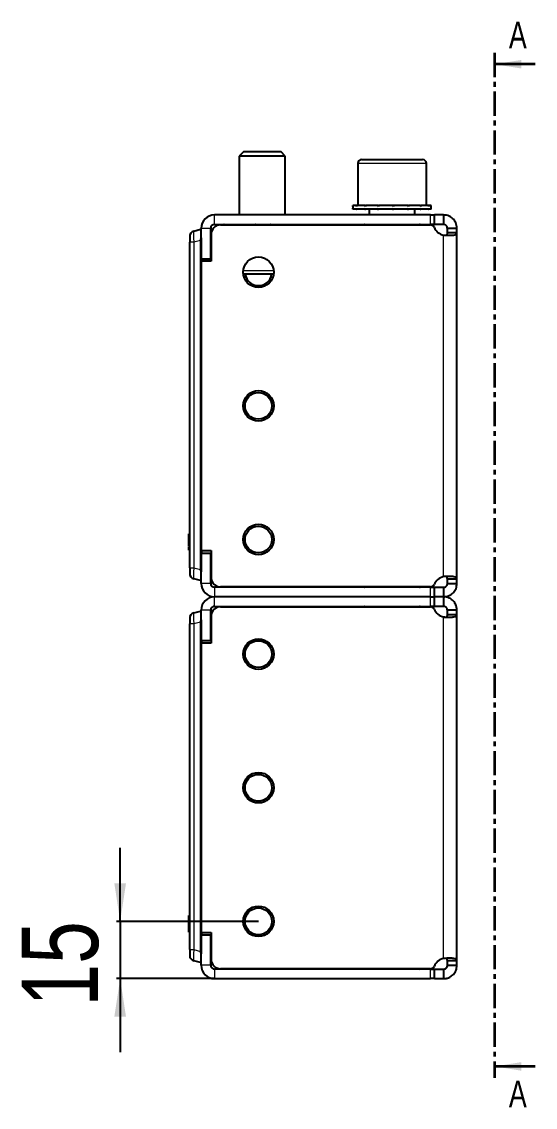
# Model space of a CAD drawing. Header units: millimetres. Extents: x 0 to 1799, y -257 to 596.
# Drawn here: x 646.7 to 781.2, y 255.7 to 540 of the extents above; entities that cross this region are included whole.
import ezdxf

# ---------------------------------------------------------------- set-up
doc = ezdxf.new("R2010")
doc.units = ezdxf.units.MM
doc.linetypes.add('CENTER', pattern=[10.16, 6.35, -1.27, 1.27, -1.27])
doc.layers.add('FORMAT', color=7, linetype='Continuous')
doc.styles.add('SLDTEXTSTYLE0', font='TXT', dxfattribs={"width": 0.75})
doc.dimstyles.new('SLDDIMSTYLE1', dxfattribs={"dimtxt": 20, "dimasz": 10, "dimexe": 0, "dimexo": 0.0625, "dimgap": 5, "dimtad": 2, "dimdec": 1, "dimrnd": 1e-09, "dimzin": 12, "dimdsep": 46, "dimtxsty": 'SLDTEXTSTYLE0', "dimsah": 1, "dimcen": 0.09, "dimadec": 0, "dimazin": 3, "dimtfac": 1, "dimtmove": 0, "dimatfit": 0, "dimfxl": 0, "dimfrac": 2, "dimtolj": 1, "dimtzin": 12, "dimarcsym": 0})

# ---------------------------------------------------------------- blocks, each defined once
blk = doc.blocks.new('_D_3')
at = {"layer": 'FORMAT'}
for p, q in [((672.5, 304.39), (672.5, 323.62)), ((708.69, 304.39), (671.5, 304.39)), ((672.5, 304.39), (672.5, 289.39)), ((697.19, 289.39), (671.5, 289.39)), ((672.5, 289.39), (672.5, 270.16))]:
    blk.add_line(p, q, dxfattribs=at)
for points in [[(672.5, 304.39), (674.03, 314.39), (670.96, 314.39)], [(672.5, 289.39), (670.96, 279.39), (674.03, 279.39)]]:
    blk.add_solid(points, dxfattribs=at)
at = {"layer": 'FORMAT', "insert": (646.71, 282.11), "char_height": 20, "attachment_point": 1, "rotation": 90, "style": 'SLDTEXTSTYLE0'}
blk.add_mtext('15', dxfattribs=at)

msp = doc.modelspace()

# ---------------------------------------------------------------- linework, layer by layer
at = {"color": 7, "linetype": 'CENTER', "lineweight": 35}
msp.add_line((770.56, 531.87), (770.56, 263.4), dxfattribs=at)
at = {"color": 7, "linetype": 'Continuous', "lineweight": 35}
for p, q in [((781.2, 528.87), (770.56, 528.87)), ((781.2, 266.4), (770.56, 266.4))]:
    msp.add_line(p, q, dxfattribs=at)
at = {"color": 7, "linetype": 'Continuous', "lineweight": 25}
for p, q in [((704.77, 505.89), (703.7, 504.82)), ((703.7, 504.82), (703.7, 489.39)), ((715.7, 504.82), (703.7, 504.82)), ((714.62, 505.89), (704.77, 505.89)), ((715.7, 504.82), (714.62, 505.89)), ((715.7, 489.39), (715.7, 504.82)), ((735.7, 503.89), (751.69, 503.89)), ((751.69, 503.89), (751.7, 503.89)), ((734.7, 502.89), (734.7, 491.89)), ((752.7, 491.89), (752.7, 502.89)), ((733.45, 491.89), (733.45, 490.89)), ((733.45, 491.89), (733.45, 491.64)), ((734.28, 491.89), (733.45, 491.89)), ((733.45, 491.89), (733.45, 491.89)), ((734.28, 491.89), (734.38, 491.89)), ((734.38, 491.89), (734.38, 491.64)), ((736.55, 491.89), (734.38, 491.89)), ((736.55, 491.89), (736.73, 491.89)), ((736.73, 491.89), (736.73, 491.64)), ((739.91, 491.89), (736.73, 491.89)), ((739.91, 491.89), (740.14, 491.89)), ((740.14, 491.89), (740.14, 491.64)), ((743.84, 491.89), (740.14, 491.89)), ((743.84, 491.89), (744.09, 491.89)), ((743.84, 491.89), (743.92, 491.89)), ((744.04, 491.89), (744.09, 491.89)), ((744.09, 491.89), (744.09, 491.64)), ((747.75, 491.89), (744.09, 491.89)), ((747.75, 491.89), (747.98, 491.89)), ((747.98, 491.89), (747.98, 491.64)), ((751.05, 491.89), (747.98, 491.89)), ((751.05, 491.89), (751.22, 491.89)), ((751.22, 491.89), (751.22, 491.64)), ((753.22, 491.89), (751.22, 491.89)), ((753.22, 491.89), (753.31, 491.89)), ((753.31, 491.89), (753.31, 491.64)), ((753.94, 491.89), (753.31, 491.89)), ((753.95, 490.89), (753.95, 491.89)), ((753.79, 489.39), (697.2, 489.39)), ((733.45, 490.89), (733.45, 491.14)), ((734.28, 490.89), (733.45, 490.89)), ((733.45, 490.89), (733.45, 490.89)), ((734.28, 490.89), (734.38, 490.89)), ((734.38, 490.89), (734.38, 491.14)), ((736.55, 490.89), (734.38, 490.89)), ((736.55, 490.89), (736.73, 490.89)), ((736.73, 490.89), (736.73, 491.14)), ((739.91, 490.89), (736.73, 490.89)), ((737.7, 490.89), (737.7, 489.39)), ((739.91, 490.89), (740.14, 490.89)), ((740.14, 490.89), (740.14, 491.14)), ((743.84, 490.89), (740.14, 490.89)), ((743.84, 490.89), (743.99, 490.89)), ((743.99, 490.89), (744.09, 490.89)), ((744.09, 490.89), (744.09, 491.14)), ((747.75, 490.89), (744.09, 490.89)), ((747.75, 490.89), (747.98, 490.89)), ((747.98, 490.89), (747.98, 491.14)), ((751.05, 490.89), (747.98, 490.89)), ((749.7, 489.39), (749.7, 490.89)), ((751.05, 490.89), (751.22, 490.89)), ((751.22, 490.89), (751.22, 491.14)), ((753.22, 490.89), (751.22, 490.89)), ((753.22, 490.89), (753.31, 490.89)), ((753.31, 490.89), (753.31, 491.14)), ((753.94, 490.89), (753.31, 490.89)), ((753.79, 489.39), (754.79, 489.39)), ((754.79, 486.89), (754.79, 489.39)), ((757.2, 489.39), (754.79, 489.39)), ((757.2, 489.39), (757.2, 486.89)), ((697.2, 486.89), (753.79, 486.89)), ((698.8, 486.79), (753.77, 486.79)), ((699.45, 486.89), (699.45, 486.79)), ((699.74, 486.89), (699.74, 486.79)), ((701.42, 486.89), (701.42, 486.79)), ((704.37, 486.89), (704.37, 486.79)), ((708.13, 486.89), (708.13, 486.79)), ((712.12, 486.89), (712.12, 486.79)), ((715.75, 486.89), (715.75, 486.79)), ((718.45, 486.89), (718.45, 486.79)), ((719.82, 486.89), (719.82, 486.79)), ((719.95, 486.79), (719.95, 486.89)), ((754.79, 486.89), (753.79, 486.89)), ((757.2, 486.89), (754.79, 486.89)), ((690.7, 483.74), (690.7, 482.29)), ((691.81, 485.19), (693.5, 485.64)), ((693.5, 485.64), (693.7, 485.64)), ((693.7, 477.94), (693.7, 485.89)), ((693.7, 483.37), (693.7, 395.92)), ((696.2, 477.94), (696.2, 485.89)), ((696.3, 484.29), (696.3, 477.29)), ((760.7, 485.89), (758.2, 485.89)), ((758.2, 484.67), (758.2, 485.89)), ((760.7, 484.67), (758.2, 484.67)), ((760.7, 484.67), (760.7, 485.89)), ((760.7, 394.11), (760.7, 484.67)), ((690.7, 407.84), (690.7, 482.29)), ((693.5, 482.74), (693.5, 396.54)), ((693.7, 477.94), (696.2, 477.94)), ((696.3, 478.87), (696.2, 478.66)), ((693.7, 401.49), (693.7, 477.29)), ((696.3, 477.29), (693.7, 477.29)), ((712.66, 473.89), (704.73, 473.89)), ((690.7, 399.64), (690.7, 407.84)), ((690.5, 405.9), (690.7, 405.9)), ((690.5, 405.55), (690.7, 405.55)), ((690.5, 404.82), (690.5, 405.55)), ((690.5, 404.82), (690.7, 404.82)), ((690.5, 403.87), (690.5, 403.98)), ((690.5, 402.42), (690.7, 402.42)), ((690.5, 401.88), (690.5, 402.42)), ((690.5, 401.88), (690.7, 401.88)), ((690.5, 401.59), (690.7, 401.59)), ((693.7, 401.49), (696.3, 401.49)), ((696.3, 401.49), (696.3, 394.49)), ((690.7, 396.99), (690.7, 399.64)), ((693.7, 392.89), (693.7, 400.84)), ((693.7, 400.84), (696.2, 400.84)), ((696.2, 392.89), (696.2, 400.84)), ((696.3, 400.41), (696.2, 400.63)), ((690.7, 396.99), (690.7, 395.54)), ((693.5, 393.64), (691.81, 394.09)), ((693.7, 393.64), (693.5, 393.64)), ((758.2, 394.11), (760.7, 394.11)), ((758.2, 392.89), (758.2, 394.11)), ((758.2, 392.89), (760.7, 392.89)), ((760.7, 392.89), (760.7, 394.11)), ((753.79, 391.89), (697.2, 391.89)), ((753.77, 391.99), (698.8, 391.99)), ((753.79, 391.89), (754.79, 391.89)), ((754.79, 389.39), (754.79, 391.89)), ((754.79, 391.89), (757.2, 391.89)), ((757.2, 391.89), (757.2, 389.39)), ((753.79, 389.39), (697.2, 389.39)), ((697.2, 386.89), (753.79, 386.89)), ((698.8, 386.79), (753.77, 386.79)), ((753.79, 389.39), (754.79, 389.39)), ((754.79, 386.89), (753.79, 386.89)), ((754.79, 386.89), (754.79, 389.39)), ((757.2, 389.39), (754.79, 389.39)), ((757.2, 386.89), (754.79, 386.89)), ((757.2, 389.39), (757.2, 386.89)), ((691.81, 385.19), (693.5, 385.64)), ((693.5, 385.64), (693.7, 385.64)), ((693.7, 377.94), (693.7, 385.89)), ((696.2, 377.94), (696.2, 385.89)), ((696.3, 384.29), (696.3, 377.29)), ((760.7, 385.89), (758.2, 385.89)), ((758.2, 384.67), (758.2, 385.89)), ((760.7, 384.67), (758.2, 384.67)), ((760.7, 384.67), (760.7, 385.89)), ((760.7, 294.11), (760.7, 384.67)), ((690.7, 383.74), (690.7, 382.29)), ((690.7, 307.84), (690.7, 382.29)), ((693.5, 382.74), (693.5, 296.54)), ((693.7, 383.37), (693.7, 295.92)), ((696.3, 378.87), (696.2, 378.66)), ((693.7, 377.94), (696.2, 377.94)), ((693.7, 301.49), (693.7, 377.29)), ((696.3, 377.29), (693.7, 377.29)), ((690.7, 299.64), (690.7, 307.84)), ((690.5, 305.9), (690.7, 305.9)), ((690.5, 305.55), (690.7, 305.55)), ((690.5, 304.82), (690.5, 305.55)), ((690.5, 304.82), (690.7, 304.82)), ((690.5, 303.87), (690.5, 303.98)), ((690.5, 302.42), (690.7, 302.42)), ((690.5, 301.88), (690.5, 302.42)), ((690.5, 301.88), (690.7, 301.88)), ((690.5, 301.59), (690.7, 301.59)), ((693.7, 301.49), (696.3, 301.49)), ((696.3, 301.49), (696.3, 294.49)), ((690.7, 296.99), (690.7, 299.64)), ((693.7, 292.89), (693.7, 300.84)), ((693.7, 300.84), (696.2, 300.84)), ((696.2, 292.89), (696.2, 300.84)), ((696.3, 300.41), (696.2, 300.63)), ((690.7, 296.99), (690.7, 295.54)), ((693.5, 293.64), (691.81, 294.09)), ((693.7, 293.64), (693.5, 293.64)), ((758.2, 294.11), (760.7, 294.11)), ((758.2, 292.89), (758.2, 294.11)), ((758.2, 292.89), (760.7, 292.89)), ((760.7, 292.89), (760.7, 294.11)), ((753.79, 291.89), (697.2, 291.89)), ((753.77, 291.99), (698.8, 291.99)), ((753.79, 291.89), (754.79, 291.89)), ((754.79, 289.39), (754.79, 291.89)), ((754.79, 291.89), (757.2, 291.89)), ((757.2, 291.89), (757.2, 289.39)), ((697.2, 289.39), (753.79, 289.39)), ((754.79, 289.39), (753.79, 289.39)), ((754.79, 289.39), (757.2, 289.39))]:
    msp.add_line(p, q, dxfattribs=at)
at = {"color": 8, "linetype": 'Continuous', "lineweight": 18}
for p, q in [((752.7, 502.89), (734.7, 502.89)), ((697.2, 486.89), (697.2, 489.39)), ((753.79, 486.89), (753.79, 489.39)), ((696.2, 485.89), (693.7, 485.89)), ((757.2, 394.67), (757.2, 484.12)), ((691.81, 482.29), (690.7, 482.29)), ((693.5, 482.74), (691.81, 482.29)), ((691.81, 482.29), (691.81, 396.99)), ((693.89, 477.94), (693.89, 477.29)), ((704.73, 474.89), (712.66, 474.89)), ((690.5, 403.7), (690.7, 403.7)), ((693.89, 401.49), (693.89, 400.84)), ((690.7, 396.99), (691.81, 396.99)), ((691.81, 396.99), (693.5, 396.54)), ((696.2, 392.89), (693.7, 392.89)), ((697.2, 391.89), (697.2, 389.39)), ((753.79, 389.39), (753.79, 391.89)), ((697.2, 386.89), (697.2, 389.39)), ((753.79, 386.89), (753.79, 389.39)), ((696.2, 385.89), (693.7, 385.89)), ((757.2, 294.67), (757.2, 384.12)), ((691.81, 382.29), (690.7, 382.29)), ((693.5, 382.74), (691.81, 382.29)), ((691.81, 382.29), (691.81, 296.99)), ((693.89, 377.94), (693.89, 377.29)), ((690.5, 303.7), (690.7, 303.7)), ((693.89, 301.49), (693.89, 300.84)), ((690.7, 296.99), (691.81, 296.99)), ((691.81, 296.99), (693.5, 296.54)), ((696.2, 292.89), (693.7, 292.89)), ((697.2, 291.89), (697.2, 289.39)), ((753.79, 289.39), (753.79, 291.89))]:
    msp.add_line(p, q, dxfattribs=at)
at = {"color": 7, "linetype": 'Continuous', "lineweight": 25}
for centre, radius in [((708.7, 474.39), 4), ((708.7, 439.39), 4), ((708.7, 439.39), 3.5), ((708.7, 404.39), 4), ((708.7, 404.39), 3.5), ((708.7, 374.39), 4), ((708.7, 374.39), 3.5), ((708.7, 339.39), 4), ((708.7, 339.39), 3.5), ((708.7, 304.39), 4), ((708.7, 304.39), 3.5)]:
    msp.add_circle(centre, radius, dxfattribs=at)
for centre, radius, start, end in [((735.7, 502.89), 1, 90, 180), ((751.7, 502.89), 1, 0, 90), ((697.2, 485.89), 3.5, 90, 180), ((697.2, 485.89), 1, 90, 180), ((698.8, 484.29), 2.5, 90, 180), ((736.35, 486.54), 0.35, 45.5847, 90), ((751.05, 486.54), 0.35, 90, 134.4153), ((753.77, 485.79), 1, 22.8854, 90), ((757.92, 487.54), 3.5, 202.8854, 258.1052), ((692.2, 483.74), 1.5, 105, 180), ((708.7, 474.39), 3.5, 188.2132, 351.7868), ((692.2, 395.54), 1.5, 180, 255), ((697.2, 392.89), 3.5, 180, 270), ((697.2, 392.89), 1, 180, 270), ((698.8, 394.49), 2.5, 180, 270), ((753.77, 392.99), 1, 270, 337.1146), ((757.92, 391.24), 3.5, 101.8948, 157.1146), ((736.35, 392.24), 0.35, 270, 314.4153), ((751.05, 392.24), 0.35, 225.5847, 270), ((697.2, 385.89), 3.5, 90, 180), ((697.2, 385.89), 1, 90, 180), ((698.8, 384.29), 2.5, 90, 180), ((736.35, 386.54), 0.35, 45.5847, 90), ((751.05, 386.54), 0.35, 90, 134.4153), ((753.77, 385.79), 1, 22.8854, 90), ((692.2, 383.74), 1.5, 105, 180), ((757.92, 387.54), 3.5, 202.8854, 258.1052), ((692.2, 295.54), 1.5, 180, 255), ((697.2, 292.89), 3.5, 180, 270), ((697.2, 292.89), 1, 180, 270), ((698.8, 294.49), 2.5, 180, 270), ((757.92, 291.24), 3.5, 101.8948, 157.1146), ((736.35, 292.24), 0.35, 270, 314.4153), ((751.05, 292.24), 0.35, 225.5847, 270), ((753.77, 292.99), 1, 270, 337.1146)]:
    msp.add_arc(centre, radius, start, end, dxfattribs=at)
at = {"color": 8, "linetype": 'Continuous', "lineweight": 18}
for centre, major_axis, start_param, end_param in [((692.2, 482.19), (-0.38, 3), 0.016741, 1.520499), ((692.2, 397.1), (0.38, 3), 1.621093, 3.124852), ((692.2, 382.19), (-0.38, 3), 0.016741, 1.520499), ((692.2, 297.1), (0.38, 3), 1.621093, 3.124852)]:
    msp.add_ellipse(centre, major_axis=major_axis, ratio=0.123038, start_param=start_param, end_param=end_param, dxfattribs=at)
at = {"color": 7, "linetype": 'Continuous', "lineweight": 25}
for centre, major_axis, start_param, end_param in [((705.09, 485.64), (-11.57, -3.1), 6.030113, 6.216148), ((705.09, 393.64), (-11.57, 3.1), 0.067037, 0.253072), ((705.09, 385.64), (-11.57, -3.1), 6.030113, 6.216148), ((705.09, 293.64), (-11.57, 3.1), 0.067037, 0.253072)]:
    msp.add_ellipse(centre, major_axis=major_axis, ratio=0.250563, start_param=start_param, end_param=end_param, dxfattribs=at)
for points, knots in [([(733.45, 491.64), (733.45, 491.68), (733.45, 491.75), (733.45, 491.83), (733.45, 491.87), (733.45, 491.89)], [0, 0, 0, 0, 0.499981, 0.749988, 1, 1, 1, 1]), ([(734.38, 491.64), (734.37, 491.68), (734.34, 491.75), (734.31, 491.83), (734.29, 491.87), (734.28, 491.89)], [0, 0, 0, 0, 0.499981, 0.749988, 1, 1, 1, 1]), ([(736.73, 491.64), (736.7, 491.68), (736.66, 491.75), (736.6, 491.83), (736.57, 491.87), (736.55, 491.89)], [0, 0, 0, 0, 0.499981, 0.749988, 1, 1, 1, 1]), ([(740.14, 491.64), (740.1, 491.68), (740.04, 491.75), (739.97, 491.83), (739.93, 491.87), (739.91, 491.89)], [0, 0, 0, 0, 0.499981, 0.749988, 1, 1, 1, 1]), ([(744.09, 491.64), (744.05, 491.68), (743.99, 491.75), (743.9, 491.83), (743.86, 491.87), (743.84, 491.89)], [0, 0, 0, 0, 0.499981, 0.749988, 1, 1, 1, 1]), ([(744.09, 491.64), (744.07, 491.71), (744.04, 491.84), (744.01, 491.88), (743.99, 491.89)], [0, 0, 0, 0, 0.561794, 1, 1, 1, 1]), ([(747.98, 491.64), (747.94, 491.68), (747.89, 491.75), (747.81, 491.83), (747.77, 491.87), (747.75, 491.89)], [0, 0, 0, 0, 0.4999808, 0.7499881, 1, 1, 1, 1]), ([(751.22, 491.64), (751.19, 491.68), (751.15, 491.75), (751.09, 491.83), (751.06, 491.87), (751.05, 491.89)], [0, 0, 0, 0, 0.4999808, 0.7499881, 1, 1, 1, 1]), ([(753.31, 491.64), (753.29, 491.68), (753.27, 491.75), (753.24, 491.83), (753.23, 491.87), (753.22, 491.89)], [0, 0, 0, 0, 0.499981, 0.749988, 1, 1, 1, 1]), ([(733.45, 490.89), (733.45, 490.91), (733.45, 490.95), (733.45, 491.04), (733.45, 491.1), (733.45, 491.14)], [0, 0, 0, 0, 0.25014, 0.50028, 1, 1, 1, 1]), ([(734.28, 490.89), (734.29, 490.91), (734.31, 490.95), (734.34, 491.04), (734.37, 491.1), (734.38, 491.14)], [0, 0, 0, 0, 0.25014, 0.50028, 1, 1, 1, 1]), ([(736.55, 490.89), (736.57, 490.91), (736.6, 490.95), (736.66, 491.04), (736.7, 491.1), (736.73, 491.14)], [0, 0, 0, 0, 0.25014, 0.50028, 1, 1, 1, 1]), ([(739.91, 490.89), (739.93, 490.91), (739.97, 490.95), (740.04, 491.04), (740.1, 491.1), (740.14, 491.14)], [0, 0, 0, 0, 0.25014, 0.50028, 1, 1, 1, 1]), ([(743.84, 490.89), (743.86, 490.91), (743.9, 490.95), (743.99, 491.04), (744.05, 491.1), (744.09, 491.14)], [0, 0, 0, 0, 0.25014, 0.50028, 1, 1, 1, 1]), ([(744.09, 491.14), (744.07, 491.07), (744.04, 490.94), (744.01, 490.91), (743.99, 490.89)], [0, 0, 0, 0, 0.561794, 1, 1, 1, 1]), ([(747.75, 490.89), (747.77, 490.91), (747.81, 490.95), (747.89, 491.04), (747.94, 491.1), (747.98, 491.14)], [0, 0, 0, 0, 0.2501401, 0.5002802, 1, 1, 1, 1]), ([(751.05, 490.89), (751.06, 490.91), (751.09, 490.95), (751.15, 491.04), (751.19, 491.1), (751.22, 491.14)], [0, 0, 0, 0, 0.2501401, 0.5002802, 1, 1, 1, 1]), ([(753.22, 490.89), (753.23, 490.91), (753.24, 490.95), (753.27, 491.04), (753.29, 491.1), (753.31, 491.14)], [0, 0, 0, 0, 0.25014, 0.50028, 1, 1, 1, 1]), ([(760.7, 485.89), (760.68, 486.15), (760.65, 486.64), (760.36, 487.46), (759.9, 488.17), (759.27, 488.74), (758.66, 489.1), (757.95, 489.34), (757.45, 489.37), (757.2, 489.39)], [0, 0, 0, 0, 0.144067, 0.271276, 0.474907, 0.597997, 0.726338, 0.860245, 1, 1, 1, 1]), ([(699.7, 486.79), (699.7, 486.8), (699.69, 486.84), (699.69, 486.87), (699.68, 486.89)], [0, 0, 0, 0, 0.374848, 1, 1, 1, 1]), ([(701.34, 486.79), (701.33, 486.8), (701.31, 486.84), (701.29, 486.87), (701.28, 486.89)], [0, 0, 0, 0, 0.374848, 1, 1, 1, 1]), ([(704.24, 486.79), (704.23, 486.8), (704.21, 486.84), (704.18, 486.87), (704.16, 486.89)], [0, 0, 0, 0, 0.374848, 1, 1, 1, 1]), ([(707.98, 486.79), (707.97, 486.8), (707.94, 486.84), (707.9, 486.87), (707.88, 486.89)], [0, 0, 0, 0, 0.374848, 1, 1, 1, 1]), ([(711.98, 486.79), (711.97, 486.8), (711.93, 486.84), (711.9, 486.87), (711.88, 486.89)], [0, 0, 0, 0, 0.374848, 1, 1, 1, 1]), ([(715.63, 486.79), (715.62, 486.8), (715.59, 486.84), (715.56, 486.87), (715.55, 486.89)], [0, 0, 0, 0, 0.374848, 1, 1, 1, 1]), ([(718.38, 486.79), (718.37, 486.8), (718.35, 486.84), (718.33, 486.87), (718.32, 486.89)], [0, 0, 0, 0, 0.374848, 1, 1, 1, 1]), ([(719.8, 486.79), (719.8, 486.8), (719.79, 486.84), (719.79, 486.87), (719.78, 486.89)], [0, 0, 0, 0, 0.374848, 1, 1, 1, 1]), ([(758.2, 485.89), (758.18, 486.03), (758.16, 486.22), (758.03, 486.44), (757.93, 486.58), (757.79, 486.7), (757.61, 486.81), (757.41, 486.88), (757.27, 486.89), (757.2, 486.89)], [0, 0, 0, 0, 0.2941026, 0.4063735, 0.4970139, 0.6118531, 0.7316911, 0.860101, 1, 1, 1, 1]), ([(757.2, 484.12), (757.51, 484.1), (758.1, 484.07), (759.05, 484.06), (759.91, 484.1), (760.57, 484.31), (760.65, 484.55), (760.7, 484.67)], [0, 0, 0, 0, 0.17084, 0.319217, 0.548103, 0.767822, 1, 1, 1, 1]), ([(757.2, 484.12), (757.29, 484.1), (757.45, 484.07), (757.67, 484.06), (757.84, 484.08), (757.97, 484.12), (758.07, 484.21), (758.17, 484.38), (758.19, 484.55), (758.2, 484.67)], [0, 0, 0, 0, 0.154359, 0.287283, 0.400435, 0.496544, 0.604314, 0.723151, 1, 1, 1, 1]), ([(690.5, 405.55), (690.5, 405.66), (690.5, 405.86), (690.5, 405.89), (690.5, 405.9)], [0, 0, 0, 0, 0.5368, 1, 1, 1, 1]), ([(690.5, 403.7), (690.5, 403.86), (690.5, 404.2), (690.5, 404.62), (690.5, 404.8), (690.5, 404.89)], [0, 0, 0, 0, 0.346986, 0.702168, 1, 1, 1, 1]), ([(690.5, 402.54), (690.5, 402.57), (690.5, 402.7), (690.5, 403.11), (690.5, 403.5), (690.5, 403.7)], [0, 0, 0, 0, 0.136302, 0.576865, 1, 1, 1, 1]), ([(690.5, 401.59), (690.5, 401.6), (690.5, 401.63), (690.5, 401.8), (690.5, 401.88)], [0, 0, 0, 0, 0.5776526, 1, 1, 1, 1]), ([(760.7, 394.11), (760.64, 394.24), (760.55, 394.46), (759.99, 394.65), (759.39, 394.72), (758.75, 394.74), (758.01, 394.73), (757.47, 394.69), (757.2, 394.67)], [0, 0, 0, 0, 0.2541487, 0.4482127, 0.5749082, 0.7088724, 0.8504677, 1, 1, 1, 1]), ([(757.2, 391.89), (757.28, 391.9), (757.43, 391.91), (757.64, 391.99), (757.81, 392.09), (757.94, 392.22), (758.05, 392.36), (758.17, 392.59), (758.18, 392.77), (758.2, 392.89)], [0, 0, 0, 0, 0.156786, 0.290809, 0.403501, 0.497298, 0.607133, 0.726181, 1, 1, 1, 1]), ([(757.2, 389.39), (757.49, 389.41), (758.04, 389.45), (758.94, 389.81), (759.83, 390.47), (760.55, 391.58), (760.65, 392.45), (760.7, 392.89)], [0, 0, 0, 0, 0.16069, 0.301312, 0.521951, 0.753573, 1, 1, 1, 1]), ([(758.2, 394.11), (758.18, 394.23), (758.16, 394.44), (758.01, 394.65), (757.88, 394.69), (757.83, 394.71)], [0, 0, 0, 0, 0.488232, 0.819706, 1, 1, 1, 1]), ([(760.7, 385.89), (760.68, 386.15), (760.65, 386.64), (760.36, 387.46), (759.9, 388.17), (759.27, 388.74), (758.66, 389.1), (757.95, 389.34), (757.45, 389.37), (757.2, 389.39)], [0, 0, 0, 0, 0.144067, 0.271276, 0.474907, 0.597997, 0.726338, 0.860245, 1, 1, 1, 1]), ([(758.2, 385.89), (758.18, 386.03), (758.16, 386.22), (758.03, 386.44), (757.93, 386.58), (757.79, 386.7), (757.61, 386.81), (757.41, 386.88), (757.27, 386.89), (757.2, 386.89)], [0, 0, 0, 0, 0.294103, 0.406373, 0.497014, 0.611853, 0.731691, 0.860101, 1, 1, 1, 1]), ([(757.2, 384.12), (757.51, 384.1), (758.1, 384.07), (759.05, 384.06), (759.91, 384.1), (760.57, 384.31), (760.65, 384.55), (760.7, 384.67)], [0, 0, 0, 0, 0.17084, 0.319217, 0.548103, 0.767822, 1, 1, 1, 1]), ([(757.2, 384.12), (757.29, 384.1), (757.45, 384.07), (757.67, 384.06), (757.84, 384.08), (757.97, 384.12), (758.07, 384.21), (758.17, 384.38), (758.19, 384.55), (758.2, 384.67)], [0, 0, 0, 0, 0.1543587, 0.2872828, 0.4004353, 0.4965437, 0.6043139, 0.7231511, 1, 1, 1, 1]), ([(690.5, 305.55), (690.5, 305.66), (690.5, 305.86), (690.5, 305.89), (690.5, 305.9)], [0, 0, 0, 0, 0.5368, 1, 1, 1, 1]), ([(690.5, 303.7), (690.5, 303.86), (690.5, 304.2), (690.5, 304.62), (690.5, 304.8), (690.5, 304.89)], [0, 0, 0, 0, 0.3469857, 0.7021684, 1, 1, 1, 1]), ([(690.5, 302.54), (690.5, 302.57), (690.5, 302.7), (690.5, 303.11), (690.5, 303.5), (690.5, 303.7)], [0, 0, 0, 0, 0.136302, 0.576865, 1, 1, 1, 1]), ([(690.5, 301.59), (690.5, 301.6), (690.5, 301.63), (690.5, 301.8), (690.5, 301.88)], [0, 0, 0, 0, 0.577653, 1, 1, 1, 1]), ([(760.7, 294.11), (760.64, 294.24), (760.55, 294.46), (759.99, 294.65), (759.39, 294.72), (758.75, 294.74), (758.01, 294.73), (757.47, 294.69), (757.2, 294.67)], [0, 0, 0, 0, 0.254149, 0.448213, 0.574908, 0.708872, 0.850468, 1, 1, 1, 1]), ([(757.2, 291.89), (757.28, 291.9), (757.43, 291.91), (757.64, 291.99), (757.81, 292.09), (757.94, 292.22), (758.05, 292.36), (758.17, 292.59), (758.18, 292.77), (758.2, 292.89)], [0, 0, 0, 0, 0.156786, 0.290809, 0.403501, 0.497298, 0.607133, 0.726181, 1, 1, 1, 1]), ([(757.2, 289.39), (757.49, 289.41), (758.04, 289.45), (758.94, 289.81), (759.83, 290.47), (760.55, 291.58), (760.65, 292.45), (760.7, 292.89)], [0, 0, 0, 0, 0.16069, 0.301312, 0.521951, 0.753573, 1, 1, 1, 1]), ([(758.2, 294.11), (758.18, 294.23), (758.16, 294.44), (758.01, 294.65), (757.88, 294.69), (757.83, 294.71)], [0, 0, 0, 0, 0.488232, 0.819706, 1, 1, 1, 1])]:
    msp.add_open_spline(points, degree=3, knots=knots, dxfattribs=at)
at = {"color": 7, "linetype": 'Continuous', "lineweight": 35}
for points in [[(770.56, 528.87), (777.56, 527.75), (777.56, 529.99)], [(770.56, 266.4), (777.56, 265.28), (777.56, 267.52)]]:
    msp.add_solid(points, dxfattribs=at)

# ---------------------------------------------------------------- texts
at = {"color": 7, "linetype": 'Continuous', "char_height": 7, "attachment_point": 1, "style": 'SLDTEXTSTYLE0'}
for insert in [(774.29, 540), (774.29, 262.7)]:
    msp.add_mtext('A', dxfattribs=dict(at, insert=insert))

# ---------------------------------------------------------------- dimensions: what is measured, and where the dimension line sits
at = {"layer": 'FORMAT'}
dim = msp.add_linear_dim(base=(672.5, 289.39), p1=(708.7, 304.39), p2=(697.2, 289.39), angle=90, dimstyle='SLDDIMSTYLE1', dxfattribs=at)
dim.commit()
dim.dimension.update_dxf_attribs({"geometry": '_D_3', "text_midpoint": (672.5, 296.89), "dimtype": 160})

doc.saveas('drawing.dxf')
